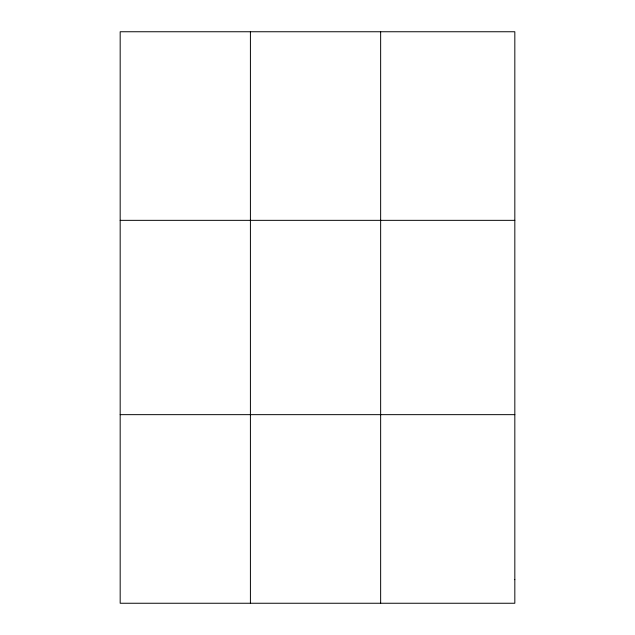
<?xml version="1.0" encoding="UTF-8"?>
<svg xmlns="http://www.w3.org/2000/svg" width="635" height="635" viewBox="0 0 635 635"><rect width="100%" height="100%" fill="white"/><g stroke="black" fill="none" stroke-linecap="round" stroke-linejoin="round"><path stroke-width="0.95" d="M250.412 31.75L250.412 603.25M380.643 31.75L380.643 603.25M120.174 220.345L514.826 220.345M120.174 414.655L514.826 414.655M514.826 579.676L514.826 603.25L120.174 603.25L120.174 31.75L514.826 31.75L514.826 579.676"/></g></svg>
